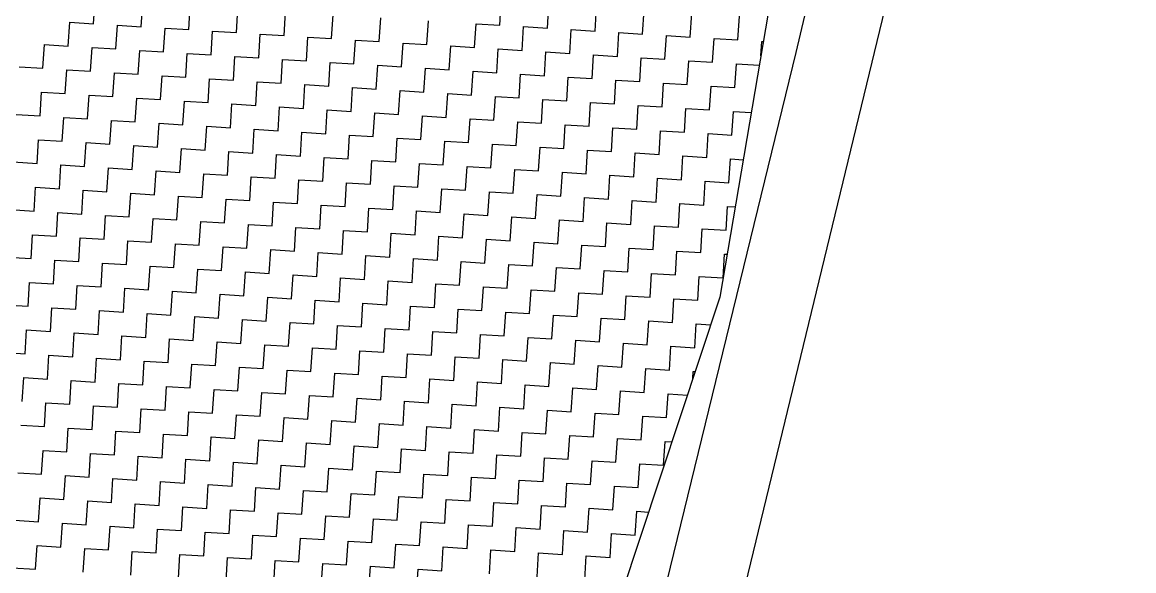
# Model space of a CAD drawing. Header units: metres. Extents: x 278801 to 279668, y 2074665 to 2075564.
# Drawn here: x 279599.3 to 279653.6, y 2075054.4 to 2075081.2 of the extents above; entities that cross this region are included whole.
import ezdxf

# ---------------------------------------------------------------- set-up
doc = ezdxf.new("R2010")
doc.units = ezdxf.units.M
for name, color, linetype in [('POLY_HATCH', 12, 'Continuous'), ('POLY_ROAD', 30, 'Continuous'), ('V_BOUND_LINE', 7, 'Continuous')]:
    doc.layers.add(name, color=color, linetype=linetype)

msp = doc.modelspace()

# ---------------------------------------------------------------- linework, layer by layer
at = {"layer": 'POLY_HATCH'}
for p, q in [((279636.562, 2075086.554), (279633.372, 2075067.732)), ((279633.372, 2075067.732), (279627.123, 2075048.884))]:
    msp.add_line(p, q, dxfattribs=at)
at = {"layer": 'POLY_HATCH', "linetype": 'Continuous'}
for p, q in [((279602.807, 2075081.093), (279602.879, 2075082.255)), ((279605.131, 2075080.948), (279605.203, 2075082.11)), ((279607.455, 2075080.803), (279607.527, 2075081.965)), ((279609.779, 2075080.658), (279609.851, 2075081.82)), ((279622.633, 2075081.023), (279622.705, 2075082.185)), ((279624.957, 2075080.878), (279625.029, 2075082.04)), ((279627.28, 2075080.733), (279627.353, 2075081.895)), ((279629.604, 2075080.588), (279629.677, 2075081.75)), ((279601.572, 2075080.004), (279601.645, 2075081.166)), ((279601.645, 2075081.166), (279602.807, 2075081.093)), ((279612.102, 2075080.513), (279612.175, 2075081.675)), ((279614.426, 2075080.368), (279614.499, 2075081.53)), ((279616.75, 2075080.223), (279616.823, 2075081.385)), ((279619.074, 2075080.078), (279619.147, 2075081.24)), ((279631.928, 2075080.443), (279632.001, 2075081.605)), ((279634.252, 2075080.298), (279634.325, 2075081.46)), ((279603.896, 2075079.859), (279603.969, 2075081.021)), ((279603.969, 2075081.021), (279605.131, 2075080.948)), ((279606.22, 2075079.714), (279606.293, 2075080.876)), ((279606.293, 2075080.876), (279607.455, 2075080.803)), ((279608.544, 2075079.569), (279608.617, 2075080.731)), ((279608.617, 2075080.731), (279609.779, 2075080.658)), ((279621.398, 2075079.934), (279621.471, 2075081.095)), ((279621.471, 2075081.095), (279622.633, 2075081.023)), ((279623.722, 2075079.789), (279623.795, 2075080.951)), ((279623.795, 2075080.951), (279624.957, 2075080.878)), ((279626.046, 2075079.644), (279626.118, 2075080.806)), ((279626.118, 2075080.806), (279627.28, 2075080.733)), ((279628.37, 2075079.499), (279628.442, 2075080.661)), ((279628.442, 2075080.661), (279629.604, 2075080.588)), ((279600.338, 2075078.914), (279600.41, 2075080.076)), ((279600.41, 2075080.076), (279601.572, 2075080.004)), ((279610.868, 2075079.424), (279610.941, 2075080.586)), ((279610.941, 2075080.586), (279612.102, 2075080.513)), ((279613.192, 2075079.279), (279613.264, 2075080.441)), ((279613.264, 2075080.441), (279614.426, 2075080.368)), ((279615.516, 2075079.134), (279615.588, 2075080.296)), ((279615.588, 2075080.296), (279616.75, 2075080.223)), ((279617.84, 2075078.989), (279617.912, 2075080.151)), ((279617.912, 2075080.151), (279619.074, 2075080.078)), ((279630.694, 2075079.354), (279630.766, 2075080.516)), ((279630.766, 2075080.516), (279631.928, 2075080.443)), ((279633.018, 2075079.209), (279633.09, 2075080.371)), ((279633.09, 2075080.371), (279634.252, 2075080.298)), ((279635.37, 2075079.521), (279635.414, 2075080.226)), ((279635.414, 2075080.226), (279635.489, 2075080.221)), ((279602.662, 2075078.769), (279602.734, 2075079.931)), ((279602.734, 2075079.931), (279603.896, 2075079.859)), ((279604.986, 2075078.624), (279605.058, 2075079.786)), ((279605.058, 2075079.786), (279606.22, 2075079.714)), ((279607.31, 2075078.479), (279607.382, 2075079.641)), ((279607.382, 2075079.641), (279608.544, 2075079.569)), ((279620.164, 2075078.844), (279620.236, 2075080.006)), ((279620.236, 2075080.006), (279621.398, 2075079.934)), ((279622.488, 2075078.699), (279622.56, 2075079.861)), ((279622.56, 2075079.861), (279623.722, 2075079.789)), ((279624.812, 2075078.554), (279624.884, 2075079.716)), ((279624.884, 2075079.716), (279626.046, 2075079.644)), ((279627.135, 2075078.409), (279627.208, 2075079.571)), ((279627.208, 2075079.571), (279628.37, 2075079.499)), ((279609.634, 2075078.334), (279609.706, 2075079.496)), ((279609.706, 2075079.496), (279610.868, 2075079.424)), ((279611.958, 2075078.189), (279612.03, 2075079.351)), ((279612.03, 2075079.351), (279613.192, 2075079.279)), ((279614.281, 2075078.044), (279614.354, 2075079.206)), ((279614.354, 2075079.206), (279615.516, 2075079.134)), ((279616.605, 2075077.9), (279616.678, 2075079.061)), ((279616.678, 2075079.061), (279617.84, 2075078.989)), ((279629.459, 2075078.264), (279629.532, 2075079.426)), ((279629.532, 2075079.426), (279630.694, 2075079.354)), ((279631.783, 2075078.119), (279631.856, 2075079.281)), ((279631.856, 2075079.281), (279633.018, 2075079.209)), ((279634.107, 2075077.974), (279634.18, 2075079.136)), ((279634.18, 2075079.136), (279635.293, 2075079.067)), ((279599.176, 2075078.987), (279600.338, 2075078.914)), ((279601.427, 2075077.68), (279601.5, 2075078.842)), ((279601.5, 2075078.842), (279602.662, 2075078.769)), ((279603.751, 2075077.535), (279603.824, 2075078.697)), ((279603.824, 2075078.697), (279604.986, 2075078.624)), ((279606.075, 2075077.39), (279606.148, 2075078.552)), ((279606.148, 2075078.552), (279607.31, 2075078.479)), ((279618.929, 2075077.755), (279619.002, 2075078.917)), ((279619.002, 2075078.917), (279620.164, 2075078.844)), ((279621.253, 2075077.61), (279621.326, 2075078.772)), ((279621.326, 2075078.772), (279622.488, 2075078.699)), ((279623.577, 2075077.465), (279623.65, 2075078.627)), ((279623.65, 2075078.627), (279624.812, 2075078.554)), ((279625.901, 2075077.32), (279625.974, 2075078.482)), ((279625.974, 2075078.482), (279627.135, 2075078.409)), ((279608.399, 2075077.245), (279608.472, 2075078.407)), ((279608.472, 2075078.407), (279609.634, 2075078.334)), ((279610.723, 2075077.1), (279610.796, 2075078.262)), ((279610.796, 2075078.262), (279611.958, 2075078.189)), ((279613.047, 2075076.955), (279613.119, 2075078.117)), ((279613.119, 2075078.117), (279614.281, 2075078.044)), ((279615.371, 2075076.81), (279615.443, 2075077.972)), ((279615.443, 2075077.972), (279616.605, 2075077.9)), ((279628.225, 2075077.175), (279628.297, 2075078.337)), ((279628.297, 2075078.337), (279629.459, 2075078.264)), ((279630.549, 2075077.03), (279630.621, 2075078.192)), ((279630.621, 2075078.192), (279631.783, 2075078.119)), ((279632.873, 2075076.885), (279632.945, 2075078.047)), ((279632.945, 2075078.047), (279634.107, 2075077.974)), ((279600.193, 2075076.59), (279600.265, 2075077.752)), ((279600.265, 2075077.752), (279601.427, 2075077.68)), ((279602.517, 2075076.445), (279602.589, 2075077.607)), ((279602.589, 2075077.607), (279603.751, 2075077.535)), ((279604.841, 2075076.3), (279604.913, 2075077.462)), ((279604.913, 2075077.462), (279606.075, 2075077.39)), ((279617.695, 2075076.665), (279617.767, 2075077.827)), ((279617.767, 2075077.827), (279618.929, 2075077.755)), ((279620.019, 2075076.52), (279620.091, 2075077.682)), ((279620.091, 2075077.682), (279621.253, 2075077.61)), ((279622.343, 2075076.375), (279622.415, 2075077.537)), ((279622.415, 2075077.537), (279623.577, 2075077.465)), ((279624.667, 2075076.23), (279624.739, 2075077.392)), ((279624.739, 2075077.392), (279625.901, 2075077.32)), ((279607.165, 2075076.155), (279607.237, 2075077.317)), ((279607.237, 2075077.317), (279608.399, 2075077.245)), ((279609.489, 2075076.011), (279609.561, 2075077.172)), ((279609.561, 2075077.172), (279610.723, 2075077.1)), ((279611.813, 2075075.866), (279611.885, 2075077.028)), ((279611.885, 2075077.028), (279613.047, 2075076.955)), ((279614.136, 2075075.721), (279614.209, 2075076.883)), ((279614.209, 2075076.883), (279615.371, 2075076.81)), ((279626.991, 2075076.085), (279627.063, 2075077.247)), ((279627.063, 2075077.247), (279628.225, 2075077.175)), ((279629.314, 2075075.94), (279629.387, 2075077.102)), ((279629.387, 2075077.102), (279630.549, 2075077.03)), ((279631.638, 2075075.795), (279631.711, 2075076.957)), ((279631.711, 2075076.957), (279632.873, 2075076.885)), ((279599.031, 2075076.663), (279600.193, 2075076.59)), ((279601.282, 2075075.356), (279601.355, 2075076.518)), ((279601.355, 2075076.518), (279602.517, 2075076.445)), ((279603.606, 2075075.211), (279603.679, 2075076.373)), ((279603.679, 2075076.373), (279604.841, 2075076.3)), ((279616.46, 2075075.576), (279616.533, 2075076.738)), ((279616.533, 2075076.738), (279617.695, 2075076.665)), ((279618.784, 2075075.431), (279618.857, 2075076.593)), ((279618.857, 2075076.593), (279620.019, 2075076.52)), ((279621.108, 2075075.286), (279621.181, 2075076.448)), ((279621.181, 2075076.448), (279622.343, 2075076.375)), ((279623.432, 2075075.141), (279623.505, 2075076.303)), ((279623.505, 2075076.303), (279624.667, 2075076.23)), ((279633.962, 2075075.65), (279634.035, 2075076.812)), ((279634.035, 2075076.812), (279634.902, 2075076.758)), ((279605.93, 2075075.066), (279606.003, 2075076.228)), ((279606.003, 2075076.228), (279607.165, 2075076.155)), ((279608.254, 2075074.921), (279608.327, 2075076.083)), ((279608.327, 2075076.083), (279609.489, 2075076.011)), ((279610.578, 2075074.776), (279610.651, 2075075.938)), ((279610.651, 2075075.938), (279611.813, 2075075.866)), ((279612.902, 2075074.631), (279612.975, 2075075.793)), ((279612.975, 2075075.793), (279614.136, 2075075.721)), ((279625.756, 2075074.996), (279625.829, 2075076.158)), ((279625.829, 2075076.158), (279626.991, 2075076.085)), ((279628.08, 2075074.851), (279628.152, 2075076.013)), ((279628.152, 2075076.013), (279629.314, 2075075.94)), ((279630.404, 2075074.706), (279630.476, 2075075.868)), ((279630.476, 2075075.868), (279631.638, 2075075.795)), ((279600.048, 2075074.266), (279600.12, 2075075.428)), ((279600.12, 2075075.428), (279601.282, 2075075.356)), ((279602.372, 2075074.121), (279602.444, 2075075.283)), ((279602.444, 2075075.283), (279603.606, 2075075.211)), ((279615.226, 2075074.486), (279615.298, 2075075.648)), ((279615.298, 2075075.648), (279616.46, 2075075.576)), ((279617.55, 2075074.341), (279617.622, 2075075.503)), ((279617.622, 2075075.503), (279618.784, 2075075.431)), ((279619.874, 2075074.196), (279619.946, 2075075.358)), ((279619.946, 2075075.358), (279621.108, 2075075.286)), ((279622.198, 2075074.051), (279622.27, 2075075.213)), ((279622.27, 2075075.213), (279623.432, 2075075.141)), ((279632.728, 2075074.561), (279632.8, 2075075.723)), ((279632.8, 2075075.723), (279633.962, 2075075.65)), ((279604.696, 2075073.977), (279604.768, 2075075.138)), ((279604.768, 2075075.138), (279605.93, 2075075.066)), ((279607.02, 2075073.832), (279607.092, 2075074.994)), ((279607.092, 2075074.994), (279608.254, 2075074.921)), ((279609.344, 2075073.687), (279609.416, 2075074.849)), ((279609.416, 2075074.849), (279610.578, 2075074.776)), ((279611.668, 2075073.542), (279611.74, 2075074.704)), ((279611.74, 2075074.704), (279612.902, 2075074.631)), ((279624.522, 2075073.906), (279624.594, 2075075.068)), ((279624.594, 2075075.068), (279625.756, 2075074.996)), ((279626.846, 2075073.761), (279626.918, 2075074.923)), ((279626.918, 2075074.923), (279628.08, 2075074.851)), ((279629.169, 2075073.616), (279629.242, 2075074.778)), ((279629.242, 2075074.778), (279630.404, 2075074.706)), ((279598.886, 2075074.339), (279600.048, 2075074.266)), ((279601.137, 2075073.032), (279601.21, 2075074.194)), ((279601.21, 2075074.194), (279602.372, 2075074.121)), ((279613.991, 2075073.397), (279614.064, 2075074.559)), ((279614.064, 2075074.559), (279615.226, 2075074.486)), ((279616.315, 2075073.252), (279616.388, 2075074.414)), ((279616.388, 2075074.414), (279617.55, 2075074.341)), ((279618.639, 2075073.107), (279618.712, 2075074.269)), ((279618.712, 2075074.269), (279619.874, 2075074.196)), ((279620.963, 2075072.962), (279621.036, 2075074.124)), ((279621.036, 2075074.124), (279622.198, 2075074.051)), ((279631.493, 2075073.471), (279631.566, 2075074.633)), ((279631.566, 2075074.633), (279632.728, 2075074.561)), ((279633.817, 2075073.326), (279633.89, 2075074.488)), ((279633.89, 2075074.488), (279634.511, 2075074.45)), ((279603.461, 2075072.887), (279603.534, 2075074.049)), ((279603.534, 2075074.049), (279604.696, 2075073.977)), ((279605.785, 2075072.742), (279605.858, 2075073.904)), ((279605.858, 2075073.904), (279607.02, 2075073.832)), ((279608.109, 2075072.597), (279608.182, 2075073.759)), ((279608.182, 2075073.759), (279609.344, 2075073.687)), ((279610.433, 2075072.452), (279610.506, 2075073.614)), ((279610.506, 2075073.614), (279611.668, 2075073.542)), ((279623.287, 2075072.817), (279623.36, 2075073.979)), ((279623.36, 2075073.979), (279624.522, 2075073.906)), ((279625.611, 2075072.672), (279625.684, 2075073.834)), ((279625.684, 2075073.834), (279626.846, 2075073.761)), ((279627.935, 2075072.527), (279628.008, 2075073.689)), ((279628.008, 2075073.689), (279629.169, 2075073.616)), ((279599.903, 2075071.943), (279599.975, 2075073.105)), ((279599.975, 2075073.105), (279601.137, 2075073.032)), ((279612.757, 2075072.307), (279612.83, 2075073.469)), ((279612.83, 2075073.469), (279613.991, 2075073.397)), ((279615.081, 2075072.162), (279615.153, 2075073.324)), ((279615.153, 2075073.324), (279616.315, 2075073.252)), ((279617.405, 2075072.017), (279617.477, 2075073.179)), ((279617.477, 2075073.179), (279618.639, 2075073.107)), ((279619.729, 2075071.872), (279619.801, 2075073.034)), ((279619.801, 2075073.034), (279620.963, 2075072.962)), ((279630.259, 2075072.382), (279630.331, 2075073.544)), ((279630.331, 2075073.544), (279631.493, 2075073.471)), ((279632.583, 2075072.237), (279632.655, 2075073.399)), ((279632.655, 2075073.399), (279633.817, 2075073.326)), ((279602.227, 2075071.798), (279602.299, 2075072.96)), ((279602.299, 2075072.96), (279603.461, 2075072.887)), ((279604.551, 2075071.653), (279604.623, 2075072.815)), ((279604.623, 2075072.815), (279605.785, 2075072.742)), ((279606.875, 2075071.508), (279606.947, 2075072.67)), ((279606.947, 2075072.67), (279608.109, 2075072.597)), ((279609.199, 2075071.363), (279609.271, 2075072.525)), ((279609.271, 2075072.525), (279610.433, 2075072.452)), ((279622.053, 2075071.727), (279622.125, 2075072.889)), ((279622.125, 2075072.889), (279623.287, 2075072.817)), ((279624.377, 2075071.582), (279624.449, 2075072.744)), ((279624.449, 2075072.744), (279625.611, 2075072.672)), ((279626.701, 2075071.437), (279626.773, 2075072.599)), ((279626.773, 2075072.599), (279627.935, 2075072.527)), ((279598.741, 2075072.015), (279599.903, 2075071.943)), ((279611.523, 2075071.218), (279611.595, 2075072.38)), ((279611.595, 2075072.38), (279612.757, 2075072.307)), ((279613.847, 2075071.073), (279613.919, 2075072.235)), ((279613.919, 2075072.235), (279615.081, 2075072.162)), ((279616.17, 2075070.928), (279616.243, 2075072.09)), ((279616.243, 2075072.09), (279617.405, 2075072.017)), ((279618.494, 2075070.783), (279618.567, 2075071.945)), ((279618.567, 2075071.945), (279619.729, 2075071.872)), ((279629.024, 2075071.292), (279629.097, 2075072.454)), ((279629.097, 2075072.454), (279630.259, 2075072.382)), ((279631.348, 2075071.147), (279631.421, 2075072.309)), ((279631.421, 2075072.309), (279632.583, 2075072.237)), ((279633.672, 2075071.002), (279633.745, 2075072.164)), ((279633.745, 2075072.164), (279634.119, 2075072.141)), ((279600.992, 2075070.708), (279601.065, 2075071.87)), ((279601.065, 2075071.87), (279602.227, 2075071.798)), ((279603.316, 2075070.563), (279603.389, 2075071.725)), ((279603.389, 2075071.725), (279604.551, 2075071.653)), ((279605.64, 2075070.418), (279605.713, 2075071.58)), ((279605.713, 2075071.58), (279606.875, 2075071.508)), ((279607.964, 2075070.273), (279608.037, 2075071.435)), ((279608.037, 2075071.435), (279609.199, 2075071.363)), ((279620.818, 2075070.638), (279620.891, 2075071.8)), ((279620.891, 2075071.8), (279622.053, 2075071.727)), ((279623.142, 2075070.493), (279623.215, 2075071.655)), ((279623.215, 2075071.655), (279624.377, 2075071.582)), ((279625.466, 2075070.348), (279625.539, 2075071.51)), ((279625.539, 2075071.51), (279626.701, 2075071.437)), ((279610.288, 2075070.128), (279610.361, 2075071.29)), ((279610.361, 2075071.29), (279611.523, 2075071.218)), ((279612.612, 2075069.983), (279612.685, 2075071.145)), ((279612.685, 2075071.145), (279613.847, 2075071.073)), ((279614.936, 2075069.838), (279615.008, 2075071)), ((279615.008, 2075071), (279616.17, 2075070.928)), ((279617.26, 2075069.693), (279617.332, 2075070.855)), ((279617.332, 2075070.855), (279618.494, 2075070.783)), ((279627.79, 2075070.203), (279627.863, 2075071.365)), ((279627.863, 2075071.365), (279629.024, 2075071.292)), ((279630.114, 2075070.058), (279630.186, 2075071.22)), ((279630.186, 2075071.22), (279631.348, 2075071.147)), ((279632.438, 2075069.913), (279632.51, 2075071.075)), ((279632.51, 2075071.075), (279633.672, 2075071.002)), ((279599.758, 2075069.619), (279599.831, 2075070.781)), ((279599.831, 2075070.781), (279600.992, 2075070.708)), ((279602.082, 2075069.474), (279602.154, 2075070.636)), ((279602.154, 2075070.636), (279603.316, 2075070.563)), ((279604.406, 2075069.329), (279604.478, 2075070.491)), ((279604.478, 2075070.491), (279605.64, 2075070.418)), ((279606.73, 2075069.184), (279606.802, 2075070.346)), ((279606.802, 2075070.346), (279607.964, 2075070.273)), ((279619.584, 2075069.548), (279619.656, 2075070.71)), ((279619.656, 2075070.71), (279620.818, 2075070.638)), ((279621.908, 2075069.403), (279621.98, 2075070.565)), ((279621.98, 2075070.565), (279623.142, 2075070.493)), ((279624.232, 2075069.258), (279624.304, 2075070.42)), ((279624.304, 2075070.42), (279625.466, 2075070.348)), ((279609.054, 2075069.039), (279609.126, 2075070.201)), ((279609.126, 2075070.201), (279610.288, 2075070.128)), ((279611.378, 2075068.894), (279611.45, 2075070.056)), ((279611.45, 2075070.056), (279612.612, 2075069.983)), ((279613.702, 2075068.749), (279613.774, 2075069.911)), ((279613.774, 2075069.911), (279614.936, 2075069.838)), ((279616.025, 2075068.604), (279616.098, 2075069.766)), ((279616.098, 2075069.766), (279617.26, 2075069.693)), ((279626.556, 2075069.113), (279626.628, 2075070.275)), ((279626.628, 2075070.275), (279627.79, 2075070.203)), ((279628.88, 2075068.968), (279628.952, 2075070.13)), ((279628.952, 2075070.13), (279630.114, 2075070.058)), ((279631.203, 2075068.824), (279631.276, 2075069.985)), ((279631.276, 2075069.985), (279632.438, 2075069.913)), ((279633.527, 2075068.679), (279633.6, 2075069.841)), ((279633.6, 2075069.841), (279633.728, 2075069.833)), ((279598.596, 2075069.691), (279599.758, 2075069.619)), ((279600.848, 2075068.384), (279600.92, 2075069.546)), ((279600.92, 2075069.546), (279602.082, 2075069.474)), ((279603.171, 2075068.239), (279603.244, 2075069.401)), ((279603.244, 2075069.401), (279604.406, 2075069.329)), ((279605.495, 2075068.094), (279605.568, 2075069.256)), ((279605.568, 2075069.256), (279606.73, 2075069.184)), ((279618.349, 2075068.459), (279618.422, 2075069.621)), ((279618.422, 2075069.621), (279619.584, 2075069.548)), ((279620.673, 2075068.314), (279620.746, 2075069.476)), ((279620.746, 2075069.476), (279621.908, 2075069.403)), ((279622.997, 2075068.169), (279623.07, 2075069.331)), ((279623.07, 2075069.331), (279624.232, 2075069.258)), ((279607.819, 2075067.949), (279607.892, 2075069.111)), ((279607.892, 2075069.111), (279609.054, 2075069.039)), ((279610.143, 2075067.804), (279610.216, 2075068.966)), ((279610.216, 2075068.966), (279611.378, 2075068.894)), ((279612.467, 2075067.659), (279612.54, 2075068.821)), ((279612.54, 2075068.821), (279613.702, 2075068.749)), ((279625.321, 2075068.024), (279625.394, 2075069.186)), ((279625.394, 2075069.186), (279626.556, 2075069.113)), ((279627.645, 2075067.879), (279627.718, 2075069.041)), ((279627.718, 2075069.041), (279628.88, 2075068.968)), ((279629.969, 2075067.734), (279630.041, 2075068.896)), ((279630.041, 2075068.896), (279631.203, 2075068.824)), ((279632.293, 2075067.589), (279632.365, 2075068.751)), ((279632.365, 2075068.751), (279633.527, 2075068.679)), ((279599.613, 2075067.295), (279599.686, 2075068.457)), ((279599.686, 2075068.457), (279600.848, 2075068.384)), ((279601.937, 2075067.15), (279602.009, 2075068.312)), ((279602.009, 2075068.312), (279603.171, 2075068.239)), ((279604.261, 2075067.005), (279604.333, 2075068.167)), ((279604.333, 2075068.167), (279605.495, 2075068.094)), ((279614.791, 2075067.514), (279614.864, 2075068.676)), ((279614.864, 2075068.676), (279616.025, 2075068.604)), ((279617.115, 2075067.369), (279617.187, 2075068.531)), ((279617.187, 2075068.531), (279618.349, 2075068.459)), ((279619.439, 2075067.224), (279619.511, 2075068.386)), ((279619.511, 2075068.386), (279620.673, 2075068.314)), ((279621.763, 2075067.079), (279621.835, 2075068.241)), ((279621.835, 2075068.241), (279622.997, 2075068.169)), ((279606.585, 2075066.86), (279606.657, 2075068.022)), ((279606.657, 2075068.022), (279607.819, 2075067.949)), ((279608.909, 2075066.715), (279608.981, 2075067.877)), ((279608.981, 2075067.877), (279610.143, 2075067.804)), ((279611.233, 2075066.57), (279611.305, 2075067.732)), ((279611.305, 2075067.732), (279612.467, 2075067.659)), ((279624.087, 2075066.934), (279624.159, 2075068.096)), ((279624.159, 2075068.096), (279625.321, 2075068.024)), ((279626.411, 2075066.79), (279626.483, 2075067.951)), ((279626.483, 2075067.951), (279627.645, 2075067.879)), ((279628.735, 2075066.645), (279628.807, 2075067.807)), ((279628.807, 2075067.807), (279629.969, 2075067.734)), ((279631.058, 2075066.5), (279631.131, 2075067.662)), ((279631.131, 2075067.662), (279632.293, 2075067.589)), ((279598.451, 2075067.367), (279599.613, 2075067.295)), ((279600.703, 2075066.06), (279600.775, 2075067.222)), ((279600.775, 2075067.222), (279601.937, 2075067.15)), ((279603.026, 2075065.915), (279603.099, 2075067.077)), ((279603.099, 2075067.077), (279604.261, 2075067.005)), ((279613.557, 2075066.425), (279613.629, 2075067.587)), ((279613.629, 2075067.587), (279614.791, 2075067.514)), ((279615.881, 2075066.28), (279615.953, 2075067.442)), ((279615.953, 2075067.442), (279617.115, 2075067.369)), ((279618.204, 2075066.135), (279618.277, 2075067.297)), ((279618.277, 2075067.297), (279619.439, 2075067.224)), ((279620.528, 2075065.99), (279620.601, 2075067.152)), ((279620.601, 2075067.152), (279621.763, 2075067.079)), ((279605.35, 2075065.77), (279605.423, 2075066.932)), ((279605.423, 2075066.932), (279606.585, 2075066.86)), ((279607.674, 2075065.625), (279607.747, 2075066.787)), ((279607.747, 2075066.787), (279608.909, 2075066.715)), ((279609.998, 2075065.48), (279610.071, 2075066.642)), ((279610.071, 2075066.642), (279611.233, 2075066.57)), ((279622.852, 2075065.845), (279622.925, 2075067.007)), ((279622.925, 2075067.007), (279624.087, 2075066.934)), ((279625.176, 2075065.7), (279625.249, 2075066.862)), ((279625.249, 2075066.862), (279626.411, 2075066.79)), ((279627.5, 2075065.555), (279627.573, 2075066.717)), ((279627.573, 2075066.717), (279628.735, 2075066.645)), ((279629.824, 2075065.41), (279629.897, 2075066.572)), ((279629.897, 2075066.572), (279631.058, 2075066.5)), ((279599.468, 2075064.971), (279599.541, 2075066.133)), ((279599.541, 2075066.133), (279600.703, 2075066.06)), ((279601.792, 2075064.826), (279601.864, 2075065.988)), ((279601.864, 2075065.988), (279603.026, 2075065.915)), ((279612.322, 2075065.335), (279612.395, 2075066.497)), ((279612.395, 2075066.497), (279613.557, 2075066.425)), ((279614.646, 2075065.19), (279614.719, 2075066.352)), ((279614.719, 2075066.352), (279615.881, 2075066.28)), ((279616.97, 2075065.045), (279617.042, 2075066.207)), ((279617.042, 2075066.207), (279618.204, 2075066.135)), ((279619.294, 2075064.901), (279619.366, 2075066.062)), ((279619.366, 2075066.062), (279620.528, 2075065.99)), ((279632.148, 2075065.265), (279632.22, 2075066.427)), ((279632.22, 2075066.427), (279632.925, 2075066.383)), ((279604.116, 2075064.681), (279604.188, 2075065.843)), ((279604.188, 2075065.843), (279605.35, 2075065.77)), ((279606.44, 2075064.536), (279606.512, 2075065.698)), ((279606.512, 2075065.698), (279607.674, 2075065.625)), ((279608.764, 2075064.391), (279608.836, 2075065.553)), ((279608.836, 2075065.553), (279609.998, 2075065.48)), ((279621.618, 2075064.756), (279621.69, 2075065.918)), ((279621.69, 2075065.918), (279622.852, 2075065.845)), ((279623.942, 2075064.611), (279624.014, 2075065.773)), ((279624.014, 2075065.773), (279625.176, 2075065.7)), ((279626.266, 2075064.466), (279626.338, 2075065.628)), ((279626.338, 2075065.628), (279627.5, 2075065.555)), ((279628.59, 2075064.321), (279628.662, 2075065.483)), ((279628.662, 2075065.483), (279629.824, 2075065.41)), ((279598.306, 2075065.043), (279599.468, 2075064.971)), ((279600.558, 2075063.736), (279600.63, 2075064.898)), ((279600.63, 2075064.898), (279601.792, 2075064.826)), ((279611.088, 2075064.246), (279611.16, 2075065.408)), ((279611.16, 2075065.408), (279612.322, 2075065.335)), ((279613.412, 2075064.101), (279613.484, 2075065.263)), ((279613.484, 2075065.263), (279614.646, 2075065.19)), ((279615.736, 2075063.956), (279615.808, 2075065.118)), ((279615.808, 2075065.118), (279616.97, 2075065.045)), ((279618.059, 2075063.811), (279618.132, 2075064.973)), ((279618.132, 2075064.973), (279619.294, 2075064.901)), ((279630.914, 2075064.176), (279630.986, 2075065.338)), ((279630.986, 2075065.338), (279632.148, 2075065.265)), ((279602.881, 2075063.591), (279602.954, 2075064.753)), ((279602.954, 2075064.753), (279604.116, 2075064.681)), ((279605.205, 2075063.446), (279605.278, 2075064.608)), ((279605.278, 2075064.608), (279606.44, 2075064.536)), ((279607.529, 2075063.301), (279607.602, 2075064.463)), ((279607.602, 2075064.463), (279608.764, 2075064.391)), ((279620.383, 2075063.666), (279620.456, 2075064.828)), ((279620.456, 2075064.828), (279621.618, 2075064.756)), ((279622.707, 2075063.521), (279622.78, 2075064.683)), ((279622.78, 2075064.683), (279623.942, 2075064.611)), ((279625.031, 2075063.376), (279625.104, 2075064.538)), ((279625.104, 2075064.538), (279626.266, 2075064.466)), ((279627.355, 2075063.231), (279627.428, 2075064.393)), ((279627.428, 2075064.393), (279628.59, 2075064.321)), ((279599.323, 2075062.647), (279599.396, 2075063.809)), ((279599.396, 2075063.809), (279600.558, 2075063.736)), ((279609.853, 2075063.156), (279609.926, 2075064.318)), ((279609.926, 2075064.318), (279611.088, 2075064.246)), ((279612.177, 2075063.011), (279612.25, 2075064.173)), ((279612.25, 2075064.173), (279613.412, 2075064.101)), ((279614.501, 2075062.867), (279614.574, 2075064.028)), ((279614.574, 2075064.028), (279615.736, 2075063.956)), ((279616.825, 2075062.722), (279616.898, 2075063.884)), ((279616.898, 2075063.884), (279618.059, 2075063.811)), ((279629.679, 2075063.086), (279629.752, 2075064.248)), ((279629.752, 2075064.248), (279630.914, 2075064.176)), ((279632.054, 2075063.756), (279632.075, 2075064.103)), ((279632.075, 2075064.103), (279632.167, 2075064.097)), ((279601.647, 2075062.502), (279601.72, 2075063.664)), ((279601.72, 2075063.664), (279602.881, 2075063.591)), ((279603.971, 2075062.357), (279604.043, 2075063.519)), ((279604.043, 2075063.519), (279605.205, 2075063.446)), ((279606.295, 2075062.212), (279606.367, 2075063.374)), ((279606.367, 2075063.374), (279607.529, 2075063.301)), ((279619.149, 2075062.577), (279619.221, 2075063.739)), ((279619.221, 2075063.739), (279620.383, 2075063.666)), ((279621.473, 2075062.432), (279621.545, 2075063.594)), ((279621.545, 2075063.594), (279622.707, 2075063.521)), ((279623.797, 2075062.287), (279623.869, 2075063.449)), ((279623.869, 2075063.449), (279625.031, 2075063.376)), ((279626.121, 2075062.142), (279626.193, 2075063.304)), ((279626.193, 2075063.304), (279627.355, 2075063.231)), ((279608.619, 2075062.067), (279608.691, 2075063.229)), ((279608.691, 2075063.229), (279609.853, 2075063.156)), ((279610.943, 2075061.922), (279611.015, 2075063.084)), ((279611.015, 2075063.084), (279612.177, 2075063.011)), ((279613.267, 2075061.777), (279613.339, 2075062.939)), ((279613.339, 2075062.939), (279614.501, 2075062.867)), ((279615.591, 2075061.632), (279615.663, 2075062.794)), ((279615.663, 2075062.794), (279616.825, 2075062.722)), ((279628.445, 2075061.997), (279628.517, 2075063.159)), ((279628.517, 2075063.159), (279629.679, 2075063.086)), ((279630.769, 2075061.852), (279630.841, 2075063.014)), ((279630.841, 2075063.014), (279631.788, 2075062.955)), ((279600.413, 2075061.412), (279600.485, 2075062.574)), ((279600.485, 2075062.574), (279601.647, 2075062.502)), ((279602.737, 2075061.267), (279602.809, 2075062.429)), ((279602.809, 2075062.429), (279603.971, 2075062.357)), ((279605.06, 2075061.122), (279605.133, 2075062.284)), ((279605.133, 2075062.284), (279606.295, 2075062.212)), ((279617.914, 2075061.487), (279617.987, 2075062.649)), ((279617.987, 2075062.649), (279619.149, 2075062.577)), ((279620.238, 2075061.342), (279620.311, 2075062.504)), ((279620.311, 2075062.504), (279621.473, 2075062.432)), ((279622.562, 2075061.197), (279622.635, 2075062.359)), ((279622.635, 2075062.359), (279623.797, 2075062.287)), ((279624.886, 2075061.052), (279624.959, 2075062.214)), ((279624.959, 2075062.214), (279626.121, 2075062.142)), ((279607.384, 2075060.978), (279607.457, 2075062.139)), ((279607.457, 2075062.139), (279608.619, 2075062.067)), ((279609.708, 2075060.833), (279609.781, 2075061.995)), ((279609.781, 2075061.995), (279610.943, 2075061.922)), ((279612.032, 2075060.688), (279612.105, 2075061.85)), ((279612.105, 2075061.85), (279613.267, 2075061.777)), ((279614.356, 2075060.543), (279614.429, 2075061.705)), ((279614.429, 2075061.705), (279615.591, 2075061.632)), ((279627.21, 2075060.907), (279627.283, 2075062.069)), ((279627.283, 2075062.069), (279628.445, 2075061.997)), ((279629.534, 2075060.762), (279629.607, 2075061.924)), ((279629.607, 2075061.924), (279630.769, 2075061.852)), ((279599.251, 2075061.485), (279600.413, 2075061.412)), ((279601.502, 2075060.178), (279601.575, 2075061.34)), ((279601.575, 2075061.34), (279602.737, 2075061.267)), ((279603.826, 2075060.033), (279603.898, 2075061.195)), ((279603.898, 2075061.195), (279605.06, 2075061.122)), ((279616.68, 2075060.398), (279616.753, 2075061.56)), ((279616.753, 2075061.56), (279617.914, 2075061.487)), ((279619.004, 2075060.253), (279619.076, 2075061.415)), ((279619.076, 2075061.415), (279620.238, 2075061.342)), ((279621.328, 2075060.108), (279621.4, 2075061.27)), ((279621.4, 2075061.27), (279622.562, 2075061.197)), ((279623.652, 2075059.963), (279623.724, 2075061.125)), ((279623.724, 2075061.125), (279624.886, 2075061.052)), ((279606.15, 2075059.888), (279606.222, 2075061.05)), ((279606.222, 2075061.05), (279607.384, 2075060.978)), ((279608.474, 2075059.743), (279608.546, 2075060.905)), ((279608.546, 2075060.905), (279609.708, 2075060.833)), ((279610.798, 2075059.598), (279610.87, 2075060.76)), ((279610.87, 2075060.76), (279612.032, 2075060.688)), ((279613.122, 2075059.453), (279613.194, 2075060.615)), ((279613.194, 2075060.615), (279614.356, 2075060.543)), ((279625.976, 2075059.818), (279626.048, 2075060.98)), ((279626.048, 2075060.98), (279627.21, 2075060.907)), ((279628.3, 2075059.673), (279628.372, 2075060.835)), ((279628.372, 2075060.835), (279629.534, 2075060.762)), ((279630.624, 2075059.528), (279630.696, 2075060.69)), ((279630.696, 2075060.69), (279631.03, 2075060.669)), ((279600.268, 2075059.088), (279600.34, 2075060.25)), ((279600.34, 2075060.25), (279601.502, 2075060.178)), ((279602.592, 2075058.944), (279602.664, 2075060.105)), ((279602.664, 2075060.105), (279603.826, 2075060.033)), ((279615.446, 2075059.308), (279615.518, 2075060.47)), ((279615.518, 2075060.47), (279616.68, 2075060.398)), ((279617.77, 2075059.163), (279617.842, 2075060.325)), ((279617.842, 2075060.325), (279619.004, 2075060.253)), ((279620.093, 2075059.018), (279620.166, 2075060.18)), ((279620.166, 2075060.18), (279621.328, 2075060.108)), ((279622.417, 2075058.873), (279622.49, 2075060.035)), ((279622.49, 2075060.035), (279623.652, 2075059.963)), ((279604.915, 2075058.799), (279604.988, 2075059.961)), ((279604.988, 2075059.961), (279606.15, 2075059.888)), ((279607.239, 2075058.654), (279607.312, 2075059.816)), ((279607.312, 2075059.816), (279608.474, 2075059.743)), ((279609.563, 2075058.509), (279609.636, 2075059.671)), ((279609.636, 2075059.671), (279610.798, 2075059.598)), ((279611.887, 2075058.364), (279611.96, 2075059.526)), ((279611.96, 2075059.526), (279613.122, 2075059.453)), ((279624.741, 2075058.728), (279624.814, 2075059.89)), ((279624.814, 2075059.89), (279625.976, 2075059.818)), ((279627.065, 2075058.583), (279627.138, 2075059.745)), ((279627.138, 2075059.745), (279628.3, 2075059.673)), ((279629.389, 2075058.438), (279629.462, 2075059.6)), ((279629.462, 2075059.6), (279630.624, 2075059.528)), ((279599.106, 2075059.161), (279600.268, 2075059.088)), ((279601.357, 2075057.854), (279601.43, 2075059.016)), ((279601.43, 2075059.016), (279602.592, 2075058.944)), ((279614.211, 2075058.219), (279614.284, 2075059.381)), ((279614.284, 2075059.381), (279615.446, 2075059.308)), ((279616.535, 2075058.074), (279616.608, 2075059.236)), ((279616.608, 2075059.236), (279617.77, 2075059.163)), ((279618.859, 2075057.929), (279618.931, 2075059.091)), ((279618.931, 2075059.091), (279620.093, 2075059.018)), ((279621.183, 2075057.784), (279621.255, 2075058.946)), ((279621.255, 2075058.946), (279622.417, 2075058.873)), ((279603.681, 2075057.709), (279603.754, 2075058.871)), ((279603.754, 2075058.871), (279604.915, 2075058.799)), ((279606.005, 2075057.564), (279606.077, 2075058.726)), ((279606.077, 2075058.726), (279607.239, 2075058.654)), ((279608.329, 2075057.419), (279608.401, 2075058.581)), ((279608.401, 2075058.581), (279609.563, 2075058.509)), ((279610.653, 2075057.274), (279610.725, 2075058.436)), ((279610.725, 2075058.436), (279611.887, 2075058.364)), ((279623.507, 2075057.639), (279623.579, 2075058.801)), ((279623.579, 2075058.801), (279624.741, 2075058.728)), ((279625.831, 2075057.494), (279625.903, 2075058.656)), ((279625.903, 2075058.656), (279627.065, 2075058.583)), ((279628.155, 2075057.349), (279628.227, 2075058.511)), ((279628.227, 2075058.511), (279629.389, 2075058.438)), ((279600.123, 2075056.765), (279600.195, 2075057.927)), ((279600.195, 2075057.927), (279601.357, 2075057.854)), ((279612.977, 2075057.129), (279613.049, 2075058.291)), ((279613.049, 2075058.291), (279614.211, 2075058.219)), ((279615.301, 2075056.984), (279615.373, 2075058.146)), ((279615.373, 2075058.146), (279616.535, 2075058.074)), ((279617.625, 2075056.839), (279617.697, 2075058.001)), ((279617.697, 2075058.001), (279618.859, 2075057.929)), ((279619.948, 2075056.694), (279620.021, 2075057.856)), ((279620.021, 2075057.856), (279621.183, 2075057.784)), ((279602.447, 2075056.62), (279602.519, 2075057.782)), ((279602.519, 2075057.782), (279603.681, 2075057.709)), ((279604.771, 2075056.475), (279604.843, 2075057.637)), ((279604.843, 2075057.637), (279606.005, 2075057.564)), ((279607.094, 2075056.33), (279607.167, 2075057.492)), ((279607.167, 2075057.492), (279608.329, 2075057.419)), ((279609.418, 2075056.185), (279609.491, 2075057.347)), ((279609.491, 2075057.347), (279610.653, 2075057.274)), ((279622.272, 2075056.549), (279622.345, 2075057.711)), ((279622.345, 2075057.711), (279623.507, 2075057.639)), ((279624.596, 2075056.404), (279624.669, 2075057.566)), ((279624.669, 2075057.566), (279625.831, 2075057.494)), ((279626.92, 2075056.259), (279626.993, 2075057.421)), ((279626.993, 2075057.421), (279628.155, 2075057.349)), ((279598.961, 2075056.837), (279600.123, 2075056.765)), ((279611.742, 2075056.04), (279611.815, 2075057.202)), ((279611.815, 2075057.202), (279612.977, 2075057.129)), ((279614.066, 2075055.895), (279614.139, 2075057.057)), ((279614.139, 2075057.057), (279615.301, 2075056.984)), ((279616.39, 2075055.75), (279616.463, 2075056.912)), ((279616.463, 2075056.912), (279617.625, 2075056.839)), ((279618.714, 2075055.605), (279618.787, 2075056.767)), ((279618.787, 2075056.767), (279619.948, 2075056.694)), ((279629.244, 2075056.114), (279629.317, 2075057.276)), ((279629.317, 2075057.276), (279629.894, 2075057.24)), ((279601.212, 2075055.53), (279601.285, 2075056.692)), ((279601.285, 2075056.692), (279602.447, 2075056.62)), ((279603.536, 2075055.385), (279603.609, 2075056.547)), ((279603.609, 2075056.547), (279604.771, 2075056.475)), ((279605.86, 2075055.24), (279605.932, 2075056.402)), ((279605.932, 2075056.402), (279607.094, 2075056.33)), ((279608.184, 2075055.095), (279608.256, 2075056.257)), ((279608.256, 2075056.257), (279609.418, 2075056.185)), ((279621.038, 2075055.46), (279621.11, 2075056.622)), ((279621.11, 2075056.622), (279622.272, 2075056.549)), ((279623.362, 2075055.315), (279623.434, 2075056.477)), ((279623.434, 2075056.477), (279624.596, 2075056.404)), ((279625.686, 2075055.17), (279625.758, 2075056.332)), ((279625.758, 2075056.332), (279626.92, 2075056.259)), ((279610.508, 2075054.95), (279610.58, 2075056.112)), ((279610.58, 2075056.112), (279611.742, 2075056.04)), ((279612.832, 2075054.805), (279612.904, 2075055.967)), ((279612.904, 2075055.967), (279614.066, 2075055.895)), ((279615.156, 2075054.66), (279615.228, 2075055.822)), ((279615.228, 2075055.822), (279616.39, 2075055.75)), ((279617.48, 2075054.515), (279617.552, 2075055.677)), ((279617.552, 2075055.677), (279618.714, 2075055.605)), ((279628.01, 2075055.025), (279628.082, 2075056.187)), ((279628.082, 2075056.187), (279629.244, 2075056.114)), ((279599.978, 2075054.441), (279600.05, 2075055.603)), ((279600.05, 2075055.603), (279601.212, 2075055.53)), ((279602.302, 2075054.296), (279602.374, 2075055.458)), ((279602.374, 2075055.458), (279603.536, 2075055.385)), ((279604.626, 2075054.151), (279604.698, 2075055.313)), ((279604.698, 2075055.313), (279605.86, 2075055.24)), ((279606.949, 2075054.006), (279607.022, 2075055.168)), ((279607.022, 2075055.168), (279608.184, 2075055.095)), ((279619.804, 2075054.37), (279619.876, 2075055.532)), ((279619.876, 2075055.532), (279621.038, 2075055.46)), ((279622.127, 2075054.225), (279622.2, 2075055.387)), ((279622.2, 2075055.387), (279623.362, 2075055.315)), ((279624.451, 2075054.08), (279624.524, 2075055.242)), ((279624.524, 2075055.242), (279625.686, 2075055.17)), ((279609.273, 2075053.861), (279609.346, 2075055.023)), ((279609.346, 2075055.023), (279610.508, 2075054.95)), ((279611.597, 2075053.716), (279611.67, 2075054.878)), ((279611.67, 2075054.878), (279612.832, 2075054.805)), ((279613.921, 2075053.571), (279613.994, 2075054.733)), ((279613.994, 2075054.733), (279615.156, 2075054.66)), ((279616.245, 2075053.426), (279616.318, 2075054.588)), ((279616.318, 2075054.588), (279617.48, 2075054.515)), ((279626.775, 2075053.935), (279626.848, 2075055.097)), ((279626.848, 2075055.097), (279628.01, 2075055.025)), ((279598.816, 2075054.513), (279599.978, 2075054.441)), ((279618.569, 2075053.281), (279618.642, 2075054.443)), ((279618.642, 2075054.443), (279619.804, 2075054.37))]:
    msp.add_line(p, q, dxfattribs=at)
at = {"layer": 'POLY_ROAD'}
for p, q in [((279653.571, 2075148.741), (279637.073, 2075079.681)), ((279637.073, 2075079.681), (279623.303, 2075023.193))]:
    msp.add_line(p, q, dxfattribs=at)
at = {"layer": 'V_BOUND_LINE', "ltscale": 10}
msp.add_line((279625.815, 2075017.224), (279649.939, 2075117.044), dxfattribs=at)

doc.saveas('drawing.dxf')
